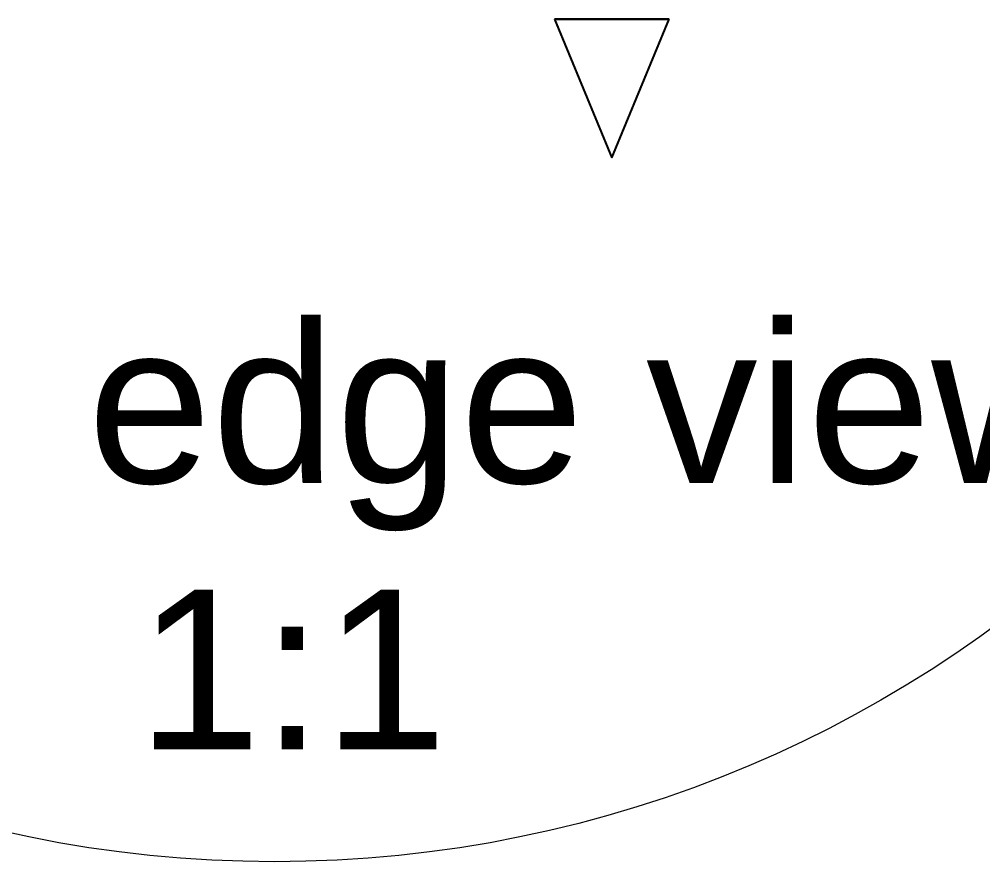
# Model space of a CAD drawing. Header units: millimetres. Extents: x -104 to 89, y -157 to 123.
# Drawn here: x 36.97 to 55.07, y 46 to 61.82 of the extents above; entities that cross this region are included whole.
import ezdxf

# ---------------------------------------------------------------- set-up
doc = ezdxf.new("R2010")
doc.units = ezdxf.units.MM
doc.header["$MEASUREMENT"] = 0
doc.layers.add('0 ... Numbering', color=18, linetype='Continuous', lineweight=70, true_color=0x000000)
doc.layers.add('Board ... BD Dimensions', color=18, linetype='Continuous', lineweight=13, true_color=0x000000)
doc.layers.add('MAIN-1', color=7, linetype='Continuous', true_color=0xffffff)
doc.layers.add('MAIN-2', color=7, linetype='Continuous', true_color=0xffffff)
doc.styles.add('textstyle22', font='')
doc.styles.get('textstyle22').set_extended_font_data('Arial')

msp = doc.modelspace()

# ---------------------------------------------------------------- linework, layer by layer
at = {"layer": 'Board ... BD Dimensions'}
msp.add_circle((41.765, 68.876), 22.88, dxfattribs=at)
at = {"layer": 'MAIN-1'}
for p, q in [((47.025, 61.815), (48.1, 59.215)), ((49.175, 61.815), (47.025, 61.815)), ((48.1, 59.215), (49.175, 61.815))]:
    msp.add_line(p, q, dxfattribs=at)
at = {"layer": 'MAIN-2'}
msp.add_line((47.025, 61.815), (49.175, 61.815), dxfattribs=at)

# ---------------------------------------------------------------- texts
at = {"layer": '0 ... Numbering', "insert": (42.1, 52.107), "char_height": 3, "attachment_point": 5, "style": 'textstyle22'}
msp.add_mtext('detail edge view\\P1:1', dxfattribs=at)

doc.saveas('drawing.dxf')
